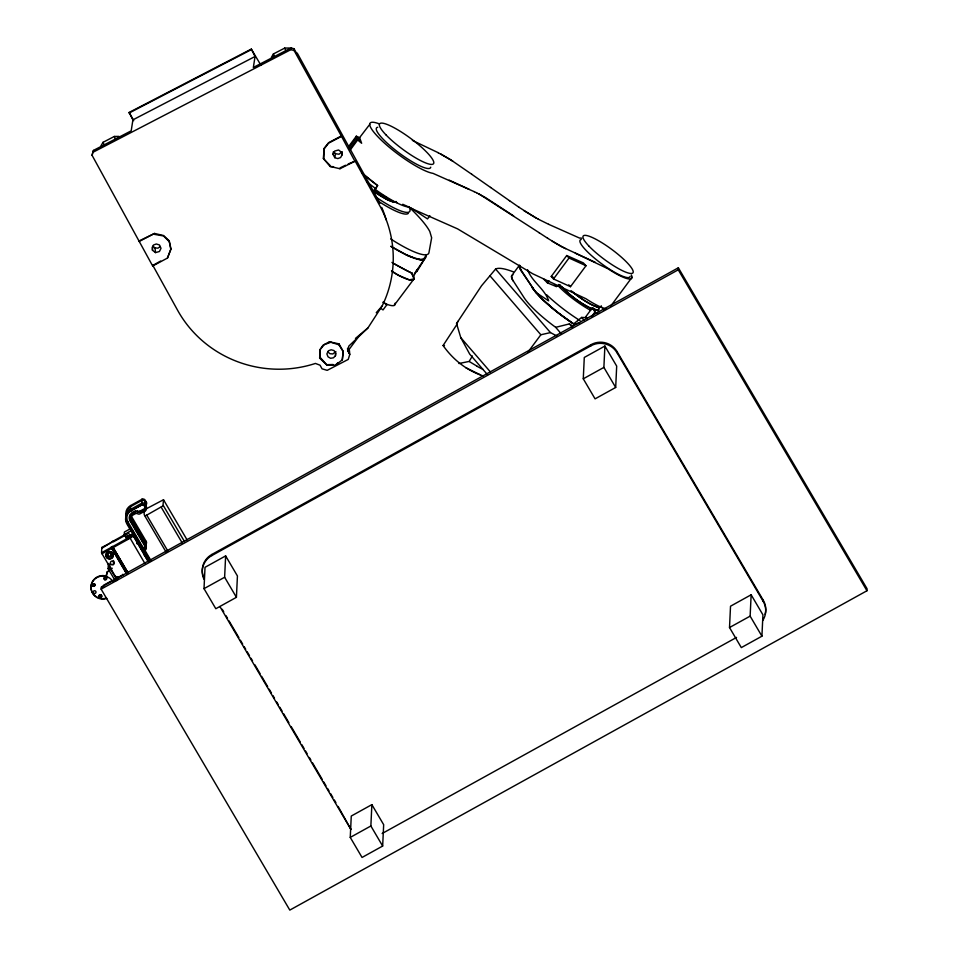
<?xml version="1.0" encoding="UTF-8"?>
<svg xmlns="http://www.w3.org/2000/svg" width="958" height="958" viewBox="0 0 958 958"><rect width="100%" height="100%" fill="white"/><g stroke="black" fill="none" stroke-linecap="round" stroke-linejoin="round"><path stroke-width="1.44" d="M329.911 165.243L323.852 159.184L323.924 148.574L328.618 142.682L341.288 135.952L294.142 50.558L294.07 48.786L291.1 47.9L253.343 67.479L255.056 56.498L251.319 49.074L129.162 112.433L132.911 119.858L131.198 130.839L93.441 150.418L92.1 155.352L152.681 266.001L167.458 258.061L170.811 249.403L169.147 240.757L163.495 235.5L154.513 233.453L139.281 240.865M319.888 357.083L320.056 349.562L323.026 345.203L329.408 341.778L338.988 343.862L343.239 351.406L342.305 359.861L335.372 365.214L326.858 364.998L319.888 357.083L319.637 358.112L326.858 364.998M101.117 589.146L101.213 587.122L678.348 267.785L867.05 588.739L866.954 590.763L289.807 910.1L101.117 589.146L678.252 269.809L678.348 267.785M107.763 556.083L107.811 555.185M107.344 571.986L109.416 570.405L107.344 571.986L106.051 576.453L107.368 571.531M115.571 581.35L108.122 568.681L108.362 563.472M117.211 580.44L109.763 567.771L109.954 563.855M111.08 547.449L126.791 574.177M111.332 542.168L112.9 541.294M111.391 554.083L111.439 553.185A2.096 2.036 2.7 0 1 110.553 556.011A2.096 2.036 2.7 0 1 107.691 554.969A2.096 2.036 2.7 0 1 108.937 552.263M112.649 546.587L128.36 573.303M113.319 564.585L113.511 560.514M127.151 539.426L124.265 534.528L124.384 532.061L130.911 528.445M126.935 520.877L126.875 522.098L149.472 560.298M140.167 511.129L140.06 512.135L145.281 509.261A2.371 2.311 2.7 0 0 146.167 506.111L146.346 502.184L145.173 500.172A2.371 2.311 2.7 0 0 141.928 499.31L130.587 505.584L130.444 509.692L130.983 510.794L142.874 504.375L145.173 507.069L145.233 509.297M127.809 572.98L112.493 546.707L129.905 537.031L132.539 534.636L147.879 560.31M132.839 512.051L132.767 513.524A4.754 4.61 2.7 0 0 130.995 519.823L131.174 515.847L146.239 541.486L146.047 545.449L130.995 519.823L129.953 520.673L145.029 546.311L144.61 547.808L142.97 547.461L127.893 521.811L126.983 522.17A9.496 9.233 2.7 0 1 130.408 509.512L141.736 503.237A2.371 2.311 2.7 0 1 144.981 504.112L146.167 506.111L145.113 506.962M133.018 535.031L148.215 561.759M135.425 511.093L135.329 512.111A2.371 2.311 2.7 0 1 137.748 512.099A2.371 2.311 2.7 0 0 140.131 512.111L139.521 511.392L144.73 508.506M137.748 512.099L137.796 511.117M137.605 528.912L139.161 531.702L137.701 528.9M141.928 499.31L142.323 504.531M142.97 547.461L141.94 547.736L141.988 546.467M163.531 499.825L162.908 505.944L146.754 515.129C142.682 518.29 143.724 508.926 147.065 508.387L163.495 499.741L187.038 539.809M145.281 509.261L145.329 508.279M144.299 554.287L144.418 551.82M144.874 541.27L143.317 538.504L144.814 541.33M204.018 588.655L205.024 567.316L225.633 555.903L237.428 575.962L236.422 597.313L215.813 608.725L204.018 588.655L224.627 577.255L225.633 555.903M203.958 579.279A19.004 18.453 2.7 0 1 211.79 555.592L211.85 554.466L591.11 344.617A19.004 18.453 2.7 0 1 617.036 351.538L763.275 600.271A19.004 18.453 2.7 0 1 765.119 614.294M350.257 837.4L351.263 816.048L371.872 804.636L383.667 824.694L382.661 846.046L362.052 857.458L350.257 837.4L370.866 825.988L371.872 804.636M583.278 378.805L584.284 357.454L604.893 346.054L616.689 366.112L615.683 387.463L595.074 398.863L583.278 378.805L603.887 367.405L604.893 346.054M211.79 555.592L591.05 345.742L591.11 344.617M762.688 620.58A19.004 18.453 2.7 0 0 763.215 601.396L616.976 352.664L617.036 351.538M729.517 627.538L730.523 606.198L751.144 594.786L762.927 614.844L761.921 636.196L741.312 647.608L729.517 627.538L750.138 616.138L751.144 594.786M763.215 601.396L763.275 600.271M335.456 355.753L335.599 352.927L333.971 350.532L331.169 349.778L328.414 350.784L326.858 353.909L328.055 356.831L330.57 358.292L333.444 357.813L335.456 355.753L335.743 352.951M380.613 308.225L383.032 309.925L386.912 304.68L385.523 303.722M341.252 136.515L328.486 143.221L324.139 148.957L323.349 158.357L330.103 166.464L339.958 168.728L354.903 161.255L341.288 135.952M333.288 151.867L333.037 154.418L334.833 157.711L337.815 158.573L340.581 157.567L341.934 155.088L342.162 151.663L339.072 154.214L335.432 153.735L334.091 151.639M354.903 161.255L348.197 163.95M319.637 358.112L320.212 349.478L324.187 344.664L330.833 342.269L338.857 344.748L343.144 351.514L342.305 359.861M519.727 265.965L520.745 269.689L534.588 290.681L543.557 300.273L554.227 309.614A47.205 9.484 36.5 0 0 559.292 313.613L574.321 324.403L579.506 322.786M93.441 150.418L93.058 152.238L290.933 49.612L291.1 47.9M152.454 250.242L152.154 247.475L153.519 245.008L156.286 243.991L159.435 244.949L161.016 248.314L159.435 251.511L155.507 252.601L152.454 250.242L152.909 246.206L155.028 247.906L157.938 248.17L160.309 246.517M127.773 539.091L124.887 534.193L124.265 534.528M334.833 157.711L335.432 153.735M338.857 344.748L338.988 343.862M416.862 270.192L413.605 276.251M424.933 257.079L424.61 258.816L417.185 269.725L416.826 271.653L424.598 258.935M424.202 258.373L425.364 257.462L425.879 254.588M426.214 255.02L425.723 257.714L420.67 259.905L408.264 255.846L390.78 246.266A55.815 11.209 36.5 0 0 425.364 257.462M339.958 168.728L340.114 167.866L345.503 165.255M124.899 534.277L132.096 530.193L150.634 561.4M160.669 261.031L152.825 265.39L177.541 310.152A114.709 111.451 3.8 0 0 315.421 363.441L320.032 365.19L322.032 368.818L327.181 370.339L348.221 359.43L349.778 354.436L347.766 350.796L348.784 346.137L367.908 327.971L382.158 305.961A114.709 111.451 3.8 0 0 379.584 205.359L354.939 160.693M92.1 155.352L92.555 153.304M152.681 266.001L152.825 265.39M348.724 353.071L349.43 350.784L348.101 348.377M128.156 532.48L131.066 537.27M598.834 308.236L598.008 310.2L593.253 309.35M333.037 154.418L334.689 151.041L338.605 149.975L341.659 152.43L341.934 155.088M373.297 192.211L377.608 185.565A45.745 9.185 36.5 0 1 362.064 173.111M101.009 145.724L103.033 142.323L114.337 136.455L118.996 136.395M271.389 57.348L273.413 53.947L284.718 48.092L289.376 48.02M139.521 511.392L137.808 512.111M335.372 365.214L337.935 362.675M483.143 375.931C466.582 370.459 453.122 359.681 443.075 345.527L457.325 323.816M487.586 374.782L469.671 354.053L460.798 337.683L456.547 323.541L481.515 285.795L495.597 269.042A82.077 16.49 36.5 0 1 513.32 271.868M111.104 547.293L112.589 546.431M145.161 543.006L145.221 541.773L130.168 516.182A5.904 5.736 2.7 0 1 129.809 515.404M414.395 273.772L416.886 270.072M456.547 323.541L458.343 321.05M527.906 352.185L540.851 334.761L550.455 332.594L556.909 336.019M348.604 146.61L356.316 136.192L359.609 137.605L369.764 124.36M348.975 147.64L356.687 137.222L356.316 136.192M349.586 149.34L357.298 138.922L359.657 140.012L356.687 137.222M349.957 150.37L357.669 139.952L357.298 138.922M374.159 190.211L377.608 185.565L362.28 173.266M429.879 215.73L427.519 218.915L411.557 208.269L402.743 204.27M347.826 351.167L360.148 334.522M551.233 276.479L566.729 255.535L583.386 262.923L585.997 265.737L570.489 286.682L553.52 278.958L551.233 276.479L553.856 277.64M543.354 278.694A38.26 7.688 36.5 0 0 547.425 282.873L549.006 280.754M553.52 278.958L569.028 258.013L585.997 265.737M599.349 311.637L592.427 307.746L585.829 316.667L587.098 318.81M591.661 316.487L594.966 312.033L592.427 307.746M610.749 306.057L632.005 277.341M394.097 305.458L413.976 278.922L411.461 272.826A35.781 7.185 36.5 0 1 398.54 275.317M376.255 312.703L382.158 305.961M145.125 503.872L146.334 502.136A2.371 2.311 2.7 0 1 146.143 504.77M139.138 241.476L154.513 233.453M355.454 338.425L367.908 327.971M577.722 320.583L573.746 323.852A46.786 9.4 36.5 0 1 532.301 287.532M577.698 320.607L581.626 317.433L586.619 317.589M335.887 351.55L332.857 353.957L329.923 353.694L327.732 351.814M144.035 504.902C146.814 503.261 144.754 498.627 142.526 500.028L131.198 506.303L130.659 505.561M145.101 546.216L146.023 545.473A2.371 2.311 2.7 0 1 145.161 548.563A2.371 2.311 2.7 0 1 141.928 547.701M129.977 520.661A5.904 5.736 2.7 0 1 132.168 512.817L134.779 511.356A3.521 3.425 2.7 0 1 138.335 511.392M112.733 541.378L124.624 534.803M125.438 535.211L113.212 541.965L112.84 541.426M136.359 531.043L138.419 529.906M127.665 536.6L132.084 534.157M126.073 537.809L131.725 534.684M126.959 574.082L111.248 547.365L101.56 552.718L101.811 547.437L111.739 542.216L102.29 548.012L101.919 547.473M101.572 552.79L102.027 553.748L111.715 548.383L111.26 547.449M112.948 547.701L130.06 538.228A3.329 0.671 -30.5 0 0 132.982 535.845L131.749 535.474M136.683 543.629L138.886 542.408M142.023 540.683L144.083 539.534M140.479 547.784L141.964 546.97M108.122 568.681L109.763 567.771M110.302 568.932L111.942 568.01M110.266 569.603L111.918 568.681M151.256 561.053L145.305 550.934L144.442 550.91M148.825 561.412L144.155 554.73M103.416 585.362L111.487 580.895M118.277 578.704L117.104 579.135M382.134 833.52L736.546 637.417M130.168 516.182L131.15 515.835A4.754 4.61 2.7 0 1 130.827 515.117M145.221 541.773L146.215 541.438A2.371 2.311 2.7 0 1 145.353 544.635M129.126 113.008L251.283 49.66M132.911 119.858L255.056 56.498M396.181 201.575L393.235 201.934L387.319 199.683L374.865 192.163A26.034 5.233 36.5 0 0 396.145 201.551M547.437 282.873L556.299 286.55L560.358 284.897M512.889 274.838L511.536 276.144L512.374 279.532L524.134 297.758A47.337 9.508 36.5 0 0 555.688 327.337L561.196 333.707M572.716 326.091L569.399 323.9L555.688 327.337M330.103 166.464L333.552 166.716M458.894 363.537L469.145 361.429L472.426 355.981M413.976 278.922L409.282 279.832L398.552 275.329A35.781 7.185 36.5 0 1 391.702 271.353M326.474 364.675L333.168 364.519M443.075 345.527L444.488 345.551M417.604 258.911L421.592 259.51M153.663 234.219L163.519 235.955L169.422 241.787M290.933 49.612L294.142 50.558M329.408 341.778L330.833 342.269M406.132 254.672L411.904 257.043M606.198 308.799A33.207 6.67 36.5 0 1 585.913 298.728L532.708 273.76L457.577 228.866L408.06 207A41.529 8.335 36.5 0 1 375.476 189.576M592.643 309.111C580.752 303.686 570.01 295.663 561.077 286.119A25.411 5.101 36.5 0 0 592.032 308.859M474.318 191.708L432.98 173.35A41.529 8.335 36.5 0 1 383.296 142.035A41.529 8.335 36.5 0 1 379.416 123.929M575.339 253.175L608.067 268.815A33.207 6.67 36.5 0 0 631.358 275.054M480.509 374.889L465.72 367.644M449.17 180.14L469.204 189.337M595.445 262.396L560.945 246.422L547.521 238.183M474.114 191.6L476.557 192.738M565.543 248.637L552.227 241.248M412.371 140.395L438.285 152.741M548.611 224.304L579.65 238.111A33.207 6.67 36.5 0 1 581.769 238.207M476.509 192.714L485.455 197.576L513.644 215.945M538.192 219.143L548.742 224.364M437.998 152.597L450.32 159.519L471.767 174.284M538.48 219.286L524.002 210.724M440.524 153.843L452.847 161.231M536.025 218.053L518.793 207.144M478.952 193.911L539.198 232.734M391.942 262.42L392.852 262.935M594.966 312.033L597.541 313.517M469.384 361.585L477.264 366.327M391.499 270.934L398.552 275.329M141.976 499.274L142.526 500.028M357.669 139.952L361.645 143.269L359.609 137.605M573.399 323.756L574.201 324.283L573.195 323.636M536.348 292.801L548.659 300.836C544.767 288.885 532.097 281.939 527.583 269.809M539.007 232.614L547.736 238.326M509.393 200.617L519.032 207.311M471.707 174.248L490.7 187.54M490.544 187.421L509.608 200.761M383.128 302.033L386.912 304.68M571.052 290.657L574.764 293.711A25.579 5.137 36.5 0 0 601.277 306.368M565.783 290.693L566.789 291.591M134.407 535.57L133.282 534.013M102.003 588.392L102.243 586.559L103.967 587.218M566.729 255.535L569.028 258.013M568.753 284.801L570.489 286.682M558.586 284.502L560.478 286.538M554.502 284.61L556.299 286.55M581.626 317.433L583.997 320.176M569.399 323.9L572.213 327.145M495.597 269.042L550.455 332.594M489.861 275.676L540.851 334.761M460.798 337.683L490.364 371.908M572.273 323.014A47.337 9.508 36.5 0 1 535.977 292.609L521.056 270.635A37.841 7.604 36.5 0 1 519.523 265.103L511.716 275.653A37.841 7.604 36.5 0 0 513.308 281.113M531.882 287.292L535.977 292.609M116.421 576.86L116.385 577.614M144.083 500.363L145.329 502.471M139.353 544.288L138.946 543.641M132.216 512.889C132.384 514.422 136.503 512.482 134.779 511.356M323.349 158.357L323.852 159.184M123.151 575.183L122.696 574.369M118.097 578.105L117.583 577.195M116.984 578.716L115.655 576.285M678.252 269.809L866.954 590.763M603.887 367.405L615.683 387.463M750.138 616.138L761.921 636.196M224.627 577.255L236.422 597.313M370.866 825.988L382.661 846.046M163.267 505.453L184.487 541.557M222.22 609.276L223.729 611.863M226.004 615.719L227.525 618.305M229.034 620.88L238.889 637.633M240.398 640.207L242.673 644.075M244.194 646.65L245.703 649.237M247.224 651.811L249.499 655.679M251.008 658.254L252.529 660.828M254.804 664.696L260.109 673.714M261.618 676.3L267.677 686.611M269.198 689.185L271.473 693.053M272.982 695.628L274.503 698.202M276.778 702.07L278.287 704.645M279.808 707.232L282.083 711.099M283.592 713.674L288.897 722.691M291.172 726.559L300.261 742.019M301.782 744.606L304.045 748.473M305.566 751.048L307.087 753.623M309.35 757.491L310.871 760.065M312.392 762.64L322.235 779.405M323.756 781.979L326.019 785.847M327.54 788.422L329.061 790.997M330.57 793.571L332.845 797.439M334.366 800.014L335.875 802.6M338.15 806.468L350.975 829.496L219.897 606.534M161.172 507.153L182.403 543.258M146.754 515.129L167.973 551.245M144.718 515.715L165.938 551.82M144.909 563.508L129.605 537.282M126.516 533.75L128.671 537.426M112.481 546.683L128.192 573.399M111.835 546.731L127.63 573.399M102.027 553.748L116.876 579.015M114.493 579.039L115.211 580.273M145.077 555.041L144.79 554.442M117.966 578.201L117.463 577.291M123.247 574.525L118.133 577.351M294.07 48.786L297.231 54.51L297.231 53.109L377.141 198.055A111.26 108.098 3.8 0 1 379.859 203.312M260.911 65.228L251.319 49.074M129.162 112.433L133.725 120.696M138.431 542.743L137.557 540.839M138.563 542.659L138.108 541.629M117.69 577.399L117.187 576.764M106.817 555.149L107.272 556.071M284.718 48.092L285.783 50.666M273.413 53.947L274.491 56.522M114.337 136.455L115.403 139.03M103.033 142.323L104.111 144.886M167.458 258.061L170.979 248.852L169.147 240.757M155.028 247.906L155.507 252.601M349.43 350.784L349.778 354.436M347.55 348.389L347.766 350.796M106.877 598.415A11.879 11.544 2.7 0 1 91.92 592.056A11.879 11.544 2.7 0 1 97.548 577.207A11.879 11.544 2.7 0 1 113.152 581.853M106.063 598.223A11.879 11.544 2.7 0 1 90.998 586.524A11.879 11.544 2.7 0 1 107.152 576.357M112.601 580.524A11.879 11.544 2.7 0 1 113.176 581.398M94.734 583.937A1.269 1.233 2.7 0 1 94.531 585.589A1.269 1.233 2.7 0 1 92.83 585.554A1.269 1.233 2.7 0 1 92.698 583.889M101.057 594.966A1.269 1.233 2.7 0 0 99.129 595.744A1.269 1.233 2.7 0 0 100.566 597.229A1.269 1.233 2.7 0 0 101.476 595.397A1.269 1.233 2.7 0 1 100.482 597.133A1.269 1.233 2.7 0 1 99.129 595.601A1.269 1.233 2.7 0 1 101.045 594.858M126.085 515.787A9.496 9.233 2.7 0 1 130.587 505.584M127.318 511.189A8.263 8.023 2.7 0 1 131.21 506.327M127.917 521.799A8.263 8.023 2.7 0 1 130.995 510.818M110.601 555.508A2.85 2.766 2.7 0 1 112.469 554.718M110.613 555.209A2.85 2.766 2.7 0 1 112.481 554.431M111.164 556.167A1.976 1.916 2.7 0 1 112.577 555.568M591.05 345.742A19.004 18.453 2.7 0 1 616.976 352.664M203.347 576.56A19.004 18.453 2.7 0 1 211.85 554.466M381.715 207.371A111.26 108.098 3.8 0 1 386.218 219.933M411.904 273.102A56.438 2.227 30.9 0 1 392.816 263.007M411.964 273.138A56.414 2.239 30.9 0 1 393.75 263.546M390.684 238.937A55.815 11.209 36.5 0 0 428.956 252.601L431.651 237.8L429.819 231.549A76.712 15.412 36.5 0 0 410.299 208.257M395.091 303.207A35.769 7.185 36.5 0 1 383.116 302.632M408.371 213.275A42.835 8.598 36.5 0 1 378.314 201.18M375.883 188.726A63.503 12.753 36.5 0 1 366.998 181.996M408.838 206.557A42.835 8.598 36.5 0 1 375.835 196.989M386.29 197.348A26.034 5.233 36.5 0 1 381.799 194.773M430.729 167.159A33.53 6.73 36.5 0 1 398.408 152.454A33.53 6.73 36.5 0 1 377.739 127.258M397.127 202.629A29.183 5.856 36.5 0 1 374.027 190.343M630.136 276.347A30.943 6.215 36.5 0 1 600.319 262.779A30.943 6.215 36.5 0 1 581.243 239.524M565.962 290.693A37.841 7.604 36.5 0 1 568.034 292.549M521.475 270.886A37.29 7.484 36.5 0 1 519.823 265.701M580.069 320.619A46.463 9.329 36.5 0 1 546.635 294.789M590.643 310.308A32.56 6.526 36.5 0 1 557.772 285.424M601.708 307.135A32.56 6.526 36.5 0 1 603.672 309.961M483.107 369.465A214.364 137.042 -21.7 0 1 477.204 366.375M598.954 308.895A25.411 5.101 36.5 0 1 595.816 310.129M601.169 305.901A25.411 5.101 36.5 0 1 572.189 291.591M144.323 550.838L144.143 554.658L144.945 550.491L144.323 550.838M141.664 504.926L130.324 511.201A9.496 9.233 2.7 0 0 126.803 523.786L141.844 549.377A2.371 2.311 2.7 0 0 145.089 550.251A2.371 2.311 2.7 0 0 145.963 547.102L130.923 521.511A4.754 4.61 2.7 0 1 132.683 515.212L135.294 513.763A2.371 2.311 2.7 0 1 137.677 513.787A2.371 2.311 2.7 0 0 140.048 513.799L145.197 510.949A2.371 2.311 2.7 0 0 146.083 507.8L144.898 505.788A2.371 2.311 2.7 0 0 141.664 504.926M92.986 586.14A1.269 1.233 2.7 0 0 94.95 585.17A1.269 1.233 2.7 0 0 93.094 584.009A1.269 1.233 2.7 0 0 92.986 586.14M99.644 597.481A1.269 1.233 2.7 0 0 101.62 596.523A1.269 1.233 2.7 0 0 99.776 595.349A1.269 1.233 2.7 0 0 99.644 597.481M104.578 579.65A1.269 1.233 2.7 0 0 106.601 578.8A1.269 1.233 2.7 0 0 104.829 577.518A1.269 1.233 2.7 0 0 104.578 579.65M104.602 579.195A1.269 1.233 2.7 0 0 106.625 578.345A1.269 1.233 2.7 0 0 104.853 577.075A1.269 1.233 2.7 0 0 104.602 579.195M93.704 593.206A1.425 1.389 2.7 0 0 95.992 592.319A1.425 1.389 2.7 0 0 94.052 590.835A1.425 1.389 2.7 0 0 93.704 593.206M108.422 556.766A2.096 2.036 2.7 0 0 111.667 555.221A2.096 2.036 2.7 0 0 108.649 553.257A2.096 2.036 2.7 0 0 108.422 556.766M107.524 558.071A3.7 3.604 2.7 0 0 113.272 555.329A3.7 3.604 2.7 0 0 107.943 551.856A3.7 3.604 2.7 0 0 107.524 558.071M107.512 558.406A3.7 3.604 2.7 0 0 113.26 555.664A3.7 3.604 2.7 0 0 107.919 552.191A3.7 3.604 2.7 0 0 107.512 558.406M111.188 564.478A1.976 1.916 2.7 0 0 114.301 563.124A1.976 1.916 2.7 0 0 111.523 561.172A1.976 1.916 2.7 0 0 111.188 564.478M386.002 134.898A33.53 6.73 36.5 0 0 432.321 164.357A33.53 6.73 36.5 0 0 401.342 132A33.53 6.73 36.5 0 0 386.002 134.898M589.098 246.254A30.943 6.215 36.5 0 0 631.849 273.437A30.943 6.215 36.5 0 0 603.265 243.572A30.943 6.215 36.5 0 0 589.098 246.254"/></g></svg>
